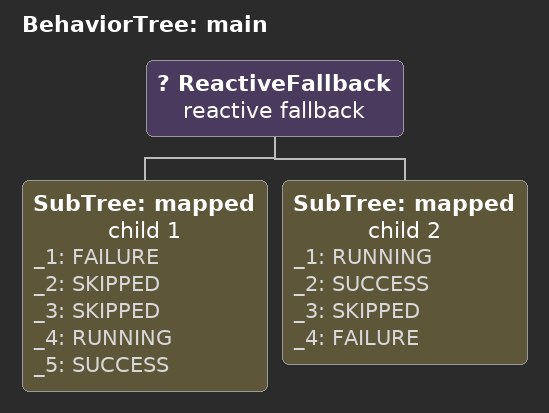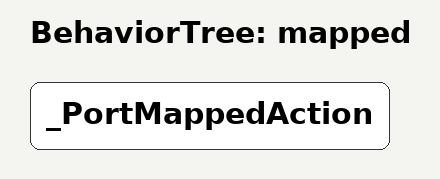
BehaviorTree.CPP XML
<?xml version="1.0" encoding="UTF-8"?>
<root BTCPP_format="4" main_tree_to_execute="main">
  <BehaviorTree ID="main">
    <ReactiveFallback name="reactive fallback">
      <SubTree ID="mapped" name="child 1" _1="FAILURE" _2="SKIPPED" _3="SKIPPED" _4="RUNNING" _5="SUCCESS" />
      <SubTree ID="mapped" name="child 2" _1="RUNNING" _2="SUCCESS" _3="SKIPPED" _4="FAILURE" />
    </ReactiveFallback>
  </BehaviorTree>

  <BehaviorTree ID="mapped">
    <_PortMappedAction />
  </BehaviorTree>
</root>
